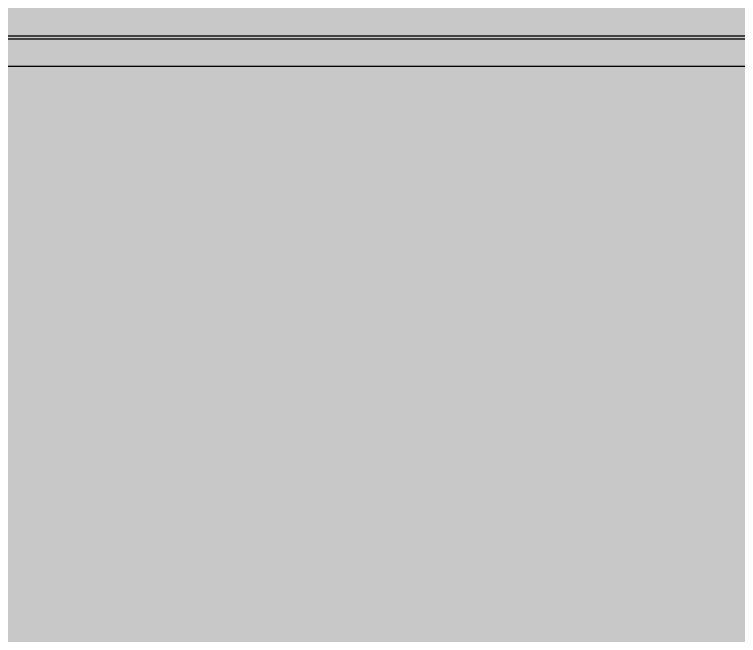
# Model space of a CAD drawing. Header units: millimetres. Extents: x 0 to 966, y -664 to 90.
# Drawn here: x 286.06 to 322, y -352.02 to -321.17 of the extents above; entities that cross this region are included whole.
import ezdxf

# ---------------------------------------------------------------- set-up
doc = ezdxf.new("R2010")
doc.units = ezdxf.units.MM
doc.layers.add('HDL_BODY', color=7, linetype='Continuous')
doc.layers.add('HDL_DETAIL', color=7, linetype='Continuous')

# ---------------------------------------------------------------- blocks, each defined once
blk = doc.blocks.new('M_DM04.1_FRONT')
at = {"layer": 'HDL_BODY', "true_color": 0x202126}
blk.add_hatch(color=250, dxfattribs=at).paths.add_polyline_path([(0, 0), (144, 0), (144, 90), (0, 90)])
at = {"layer": 'HDL_BODY', "true_color": 0x2a2a30}
blk.add_hatch(color=250, dxfattribs=at).paths.add_polyline_path([(0.4, 20.52), (143.6, 20.52), (143.6, 68.31), (0.4, 68.31)])
at = {"layer": 'HDL_DETAIL', "color": 251, "true_color": 0x52555c}
for points in [[(0, 67.775), (143.963, 67.775)], [(143.781, 67.596), (0, 67.596)], [(143.781, 66.244), (0, 66.244)]]:
    blk.add_lwpolyline(points, dxfattribs=at)

msp = doc.modelspace()

# ---------------------------------------------------------------- block references
msp.add_blockref('M_DM04.1_FRONT', (250, -390))

doc.saveas('drawing.dxf')
